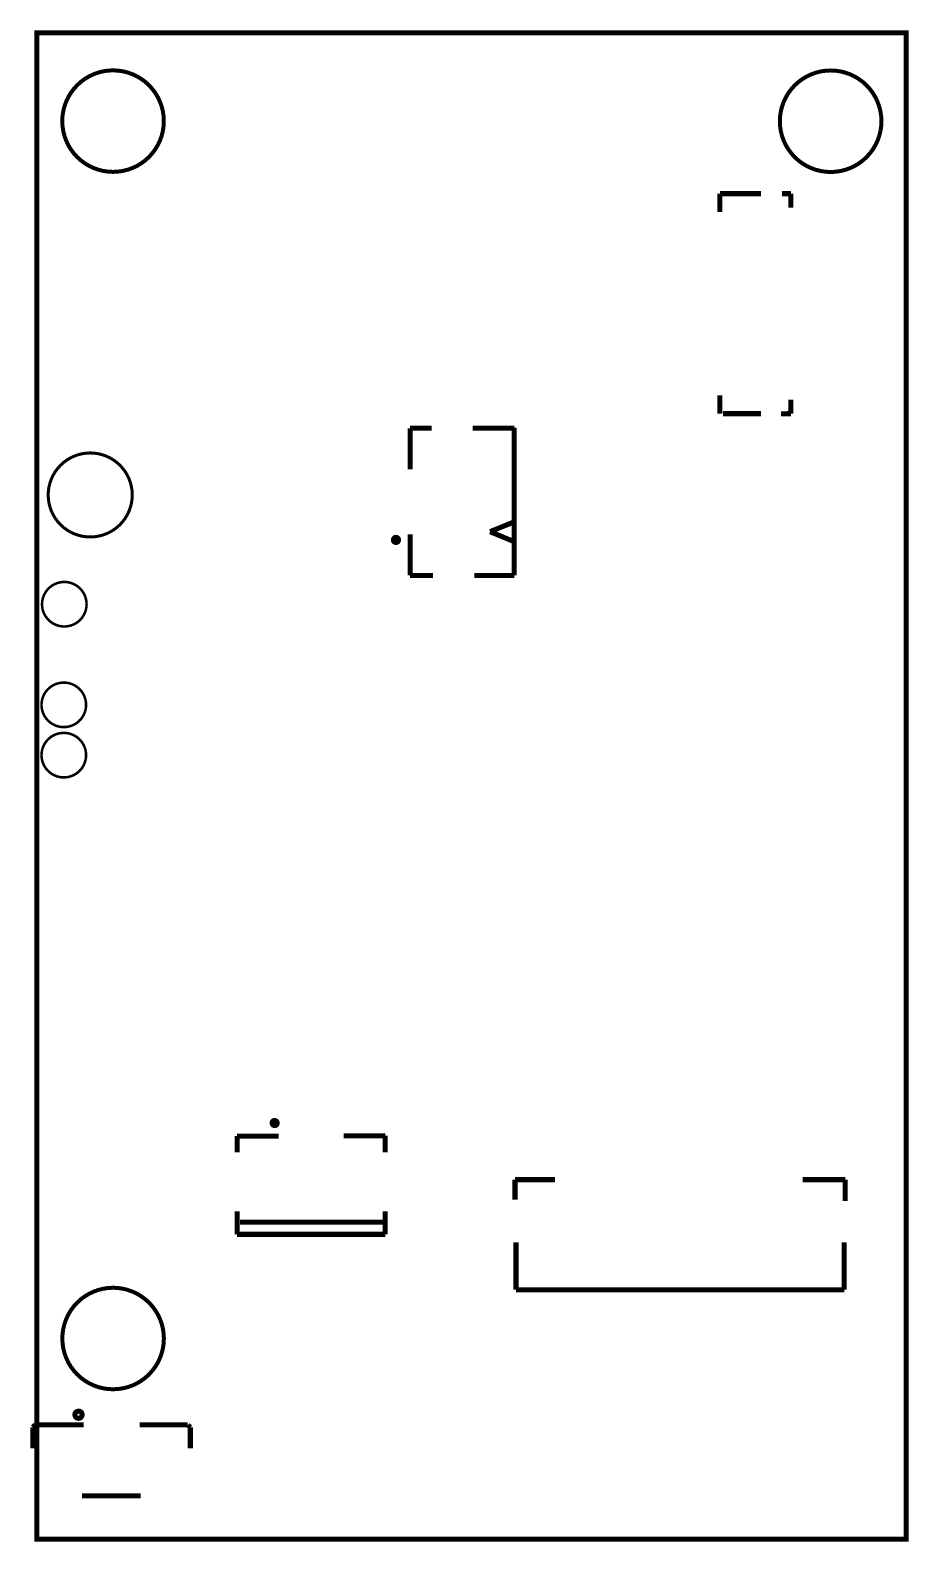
# Model space of a CAD drawing. Header units: millimetres. Extents: x -0.1 to 43.8, y 0 to 75.6.
import ezdxf

# ---------------------------------------------------------------- set-up
doc = ezdxf.new("R2010")
doc.units = ezdxf.units.MM
doc.layers.add('Board Outline Layer', color=7, linetype='Continuous', true_color=0xff00ff)
doc.layers.add('Top Silkscreen Layer', color=7, linetype='Continuous', true_color=0xffcc00)

msp = doc.modelspace()

# ---------------------------------------------------------------- linework, layer by layer
at = {"layer": 'Board Outline Layer', "const_width": 0.25400050800101603}
msp.add_lwpolyline([(0.2540513081026162, 75.42715011430023), (0.2540513081026162, 0.12700025400050802), (43.694137668275346, 0.12700025400050802), (43.694137668275346, 75.42715011430023)], close=True, dxfattribs=at)
at = {"layer": 'Top Silkscreen Layer'}
for points, const_width in [([(1.5242570485140967, 71.01092202184405, 0.9999999999999999), (6.598679197358395, 71.01092202184405, 0.9999999999999999)], 0.2), ([(1.5242570485140967, 71.01092202184405, 0.9999999999999999), (6.598679197358395, 71.01092202184405, 0.9999999999999999)], 0.2), ([(37.38028956057913, 71.00533401066804, 0.9999999999999999), (42.45471170942343, 71.00533401066804, 0.9999999999999999)], 0.2), ([(37.38028956057913, 71.00533401066804, 0.9999999999999999), (42.45471170942343, 71.00533401066804, 0.9999999999999999)], 0.2), ([(0.8209296418592836, 52.3241046482093, 0.9999999999999999), (5.021082042164085, 52.3241046482093, 0.9999999999999999)], 0.15199390398780802), ([(0.8209296418592836, 52.3241046482093, 0.9999999999999999), (5.021082042164085, 52.3241046482093, 0.9999999999999999)], 0.15199390398780802), ([(18.070858521717046, 50.07803911607824, 0.9999999999999999), (18.324859029718063, 50.07803911607824, 0.9999999999999999)], 0.25400050800101603), ([(18.070858521717046, 50.07803911607824, 0.9999999999999999), (18.324859029718063, 50.07803911607824, 0.9999999999999999)], 0.25400050800101603), ([(0.5123389890367731, 46.86309372618746, 0.9999999999999999), (2.738867513376232, 46.86309372618746, 0.9999999999999999)], 0.12700025400050802), ([(0.4869389382366716, 41.83388366776734, 0.9999999999999999), (2.713467462576131, 41.83388366776734, 0.9999999999999999)], 0.12700025400050802), ([(0.4869389382366716, 39.319278638557286, 0.9999999999999999), (2.713467462576131, 39.319278638557286, 0.9999999999999999)], 0.12700025400050802), ([(12.007569215138432, 20.930505461010927, 0.9999999999999999), (12.261569723139448, 20.930505461010927, 0.9999999999999999)], 0.25400050800101603), ([(12.007569215138432, 20.930505461010927, 0.9999999999999999), (12.261569723139448, 20.930505461010927, 0.9999999999999999)], 0.25400050800101603), ([(1.5267970535941071, 10.16002032004064, 0.9999999999999999), (6.601219202438406, 10.16002032004064, 0.9999999999999999)], 0.2), ([(1.5267970535941071, 10.16002032004064, 0.9999999999999999), (6.601219202438406, 10.16002032004064, 0.9999999999999999)], 0.2), ([(2.157302514605029, 6.350038100076201, 0.9999999999999999), (2.516459232918466, 6.350038100076201, 0.9999999999999999)], 0.25400050800101603), ([(2.157302514605029, 6.350038100076201, 0.9999999999999999), (2.516459232918466, 6.350038100076201, 0.9999999999999999)], 0.25400050800101603)]:
    msp.add_lwpolyline(points, format="xyb", close=True, dxfattribs=dict(at, const_width=const_width))
at = {"layer": 'Top Silkscreen Layer', "const_width": 0.25400050800101603}
for points in [[(36.43256286512574, 67.38633477266956), (34.382499364998736, 67.38633477266956)], [(34.382499364998736, 67.38633477266956), (34.382499364998736, 66.46731013462028)], [(36.43256286512574, 67.38633477266956), (34.382499364998736, 67.38633477266956)], [(34.382499364998736, 67.38633477266956), (34.382499364998736, 66.46731013462028)], [(37.48242316484633, 67.38633477266956), (37.93243586487173, 67.38633477266956)], [(37.48242316484633, 67.38633477266956), (37.93243586487173, 67.38633477266956)], [(37.93243586487173, 67.38633477266956), (37.732562865125736, 67.38633477266956)], [(37.93243586487173, 67.38633477266956), (37.732562865125736, 67.38633477266956)], [(37.93243586487173, 66.68590297180596), (37.93243586487173, 67.38633477266956)], [(37.93243586487173, 66.68590297180596), (37.93243586487173, 67.38633477266956)], [(37.93243586487173, 66.08587757175516), (37.93243586487173, 66.08656337312676)], [(37.93243586487173, 66.08587757175516), (37.93243586487173, 66.08656337312676)], [(37.93243586487173, 65.48597917195836), (37.93243586487173, 65.48653797307597)], [(37.93243586487173, 65.48597917195836), (37.93243586487173, 65.48653797307597)], [(37.93243586487173, 64.88595377190755), (37.93243586487173, 64.88651257302516)], [(37.93243586487173, 64.88595377190755), (37.93243586487173, 64.88651257302516)], [(37.93243586487173, 64.28592837185676), (37.93243586487173, 64.28648717297436)], [(37.93243586487173, 64.28592837185676), (37.93243586487173, 64.28648717297436)], [(37.93243586487173, 63.68590297180595), (37.93243586487173, 63.68646177292356)], [(37.93243586487173, 63.68590297180595), (37.93243586487173, 63.68646177292356)], [(37.93243586487173, 63.085877571755155), (37.93243586487173, 63.08648717297436)], [(37.93243586487173, 63.085877571755155), (37.93243586487173, 63.08648717297436)], [(37.93243586487173, 62.485902971805956), (37.93243586487173, 62.48646177292356)], [(37.93243586487173, 62.485902971805956), (37.93243586487173, 62.48646177292356)], [(37.93243586487173, 61.88587757175516), (37.93243586487173, 61.886563373126755)], [(37.93243586487173, 61.88587757175516), (37.93243586487173, 61.886563373126755)], [(37.93243586487173, 61.28597917195835), (37.93243586487173, 61.28653797307596)], [(37.93243586487173, 61.28597917195835), (37.93243586487173, 61.28653797307596)], [(37.93243586487173, 60.685953771907556), (37.93243586487173, 60.68651257302516)], [(37.93243586487173, 60.685953771907556), (37.93243586487173, 60.68651257302516)], [(37.93243586487173, 60.08592837185675), (37.93243586487173, 60.08648717297436)], [(37.93243586487173, 60.08592837185675), (37.93243586487173, 60.08648717297436)], [(37.93243586487173, 59.485902971805956), (37.93243586487173, 59.486461772923555)], [(37.93243586487173, 59.485902971805956), (37.93243586487173, 59.486461772923555)], [(37.932435864871735, 58.88587757175516), (37.932435864871735, 58.886487172974356)], [(37.932435864871735, 58.88587757175516), (37.932435864871735, 58.886487172974356)], [(37.932435864871735, 58.28590297180596), (37.932435864871735, 58.28646177292356)], [(37.932435864871735, 58.28590297180596), (37.932435864871735, 58.28646177292356)], [(34.382499364998736, 57.30513081026163), (34.382499364998736, 56.38618237236475)], [(34.382499364998736, 57.30513081026163), (34.382499364998736, 56.38618237236475)], [(37.932435864871735, 57.68595377190755), (37.932435864871735, 57.68656337312676)], [(37.932435864871735, 57.68595377190755), (37.932435864871735, 57.68656337312676)], [(37.932435864871735, 56.38618237236475), (37.932435864871735, 57.086537973075956)], [(37.932435864871735, 56.38618237236475), (37.932435864871735, 57.086537973075956)], [(34.53543307086615, 56.386309372618754), (36.432359664719336, 56.386309372618754)], [(34.53543307086615, 56.386309372618754), (36.432359664719336, 56.386309372618754)], [(37.430124460248926, 56.385064770129546), (37.880086360172726, 56.385064770129546)], [(37.430124460248926, 56.385064770129546), (37.880086360172726, 56.385064770129546)], [(37.73268986537974, 56.386309372618754), (37.932435864871735, 56.386309372618754)], [(37.73268986537974, 56.386309372618754), (37.932435864871735, 56.386309372618754)], [(18.905334010668025, 53.61379222758446), (18.905334010668025, 55.66167132334265)], [(18.905334010668025, 55.66167132334265), (19.9746761493523, 55.66167132334265)], [(18.905334010668025, 53.61379222758446), (18.905334010668025, 55.66167132334265)], [(18.905334010668025, 55.66167132334265), (19.9746761493523, 55.66167132334265)], [(22.037185674371354, 55.66167132334265), (24.109728219456443, 55.66167132334265)], [(22.037185674371354, 55.66167132334265), (24.109728219456443, 55.66167132334265)], [(24.109728219456443, 48.30317500635002), (24.109728219456443, 55.68199136398273)], [(24.109728219456443, 48.30317500635002), (24.109728219456443, 55.68199136398273)], [(24.100101600203207, 50.97861315722632), (22.899923799847603, 50.48867157734316)], [(24.100101600203207, 50.97861315722632), (22.899923799847603, 50.48867157734316)], [(18.905334010668025, 48.30317500635002), (18.905334010668025, 50.349885699771406)], [(18.905334010668025, 48.30317500635002), (18.905334010668025, 50.349885699771406)], [(22.899923799847603, 50.48867157734316), (24.10990601981204, 49.98869697739396)], [(22.899923799847603, 50.48867157734316), (24.10990601981204, 49.98869697739396)], [(18.905334010668025, 48.30317500635002), (20.043256286512577, 48.30317500635002)], [(18.905334010668025, 48.30317500635002), (20.043256286512577, 48.30317500635002)], [(22.105740411480824, 48.30317500635002), (24.109728219456443, 48.30317500635002)], [(22.105740411480824, 48.30317500635002), (24.109728219456443, 48.30317500635002)], [(10.261620523241048, 19.473126746253495), (10.261620523241048, 20.27950215900432)], [(10.261620523241048, 20.27950215900432), (12.330480060960124, 20.27950215900432)], [(10.261620523241048, 19.473126746253495), (10.261620523241048, 20.27950215900432)], [(10.261620523241048, 20.27950215900432), (12.330480060960124, 20.27950215900432)], [(17.66156972313945, 20.295504191008387), (15.592735585471171, 20.295504191008387)], [(17.66156972313945, 20.295504191008387), (15.592735585471171, 20.295504191008387)], [(17.66156972313945, 19.473126746253495), (17.66156972313945, 20.295504191008387)], [(17.66156972313945, 19.473126746253495), (17.66156972313945, 20.295504191008387)], [(26.145212090424188, 18.0991617983236), (24.145212090424188, 18.099161798323603)], [(24.145212090424188, 18.099161798323603), (24.145212090424188, 17.0991617983236)], [(26.145212090424188, 18.0991617983236), (24.145212090424188, 18.099161798323603)], [(24.145212090424188, 18.099161798323603), (24.145212090424188, 17.0991617983236)], [(40.645212090424195, 18.0991617983236), (38.524307848615706, 18.0991617983236)], [(40.645212090424195, 18.0991617983236), (38.524307848615706, 18.0991617983236)], [(40.645212090424195, 17.02954025908052), (40.645212090424195, 18.0991617983236)], [(40.645212090424195, 17.02954025908052), (40.645212090424195, 18.0991617983236)], [(10.261620523241048, 15.367030734061473), (10.261620523241048, 16.510820421640847)], [(10.261620523241048, 15.367030734061473), (10.261620523241048, 16.510820421640847)], [(17.66156972313945, 15.367030734061473), (17.66156972313945, 16.510820421640847)], [(17.66156972313945, 15.367030734061473), (17.66156972313945, 16.510820421640847)], [(10.411582423164846, 15.979502159004321), (17.66156972313945, 15.979502159004321)], [(10.411582423164846, 15.979502159004321), (17.66156972313945, 15.979502159004321)], [(10.261620523241048, 15.367030734061473), (17.66156972313945, 15.367030734061473)], [(10.261620523241048, 15.367030734061473), (17.66156972313945, 15.367030734061473)], [(24.19522479044959, 14.967259334518673), (24.195224790449593, 12.598399796799596)], [(24.19522479044959, 14.967259334518673), (24.195224790449593, 12.598399796799596)], [(40.59436118872238, 12.598399796799596), (40.59436118872238, 14.967259334518673)], [(40.59436118872238, 12.598399796799596), (40.59436118872238, 14.967259334518673)], [(40.59436118872238, 12.598425196850394), (24.196088392176797, 12.598399796799596)], [(40.59436118872238, 12.598425196850394), (24.196088392176797, 12.598399796799596)], [(0.17780035560071103, 5.842011684023369), (0.050800101600203026, 5.7150114300228605)], [(0.17780035560071103, 5.842011684023369), (0.050800101600203026, 5.7150114300228605)], [(0.050800101600203026, 5.7150114300228605), (0.050800101600203026, 4.673152146304293)], [(0.050800101600203026, 5.7150114300228605), (0.050800101600203026, 4.673152146304293)], [(2.590805181610363, 5.842011684023369), (0.17780035560071103, 5.842011684023369)], [(2.590805181610363, 5.842011684023369), (0.17780035560071103, 5.842011684023369)], [(5.38481076962154, 5.842011684023369), (7.797815595631192, 5.842011684023369)], [(5.38481076962154, 5.842011684023369), (7.797815595631192, 5.842011684023369)], [(7.797815595631192, 5.842011684023369), (7.9248158496317, 5.7150114300228605)], [(7.797815595631192, 5.842011684023369), (7.9248158496317, 5.7150114300228605)], [(7.9248158496317, 5.7150114300228605), (7.9248158496317, 4.673152146304293)], [(7.9248158496317, 5.7150114300228605), (7.9248158496317, 4.673152146304293)], [(2.5178054356108714, 2.302006604013208), (5.4388112776225555, 2.302006604013208)], [(2.5178054356108714, 2.302006604013208), (5.4388112776225555, 2.302006604013208)]]:
    msp.add_lwpolyline(points, dxfattribs=at)

doc.saveas('drawing.dxf')
